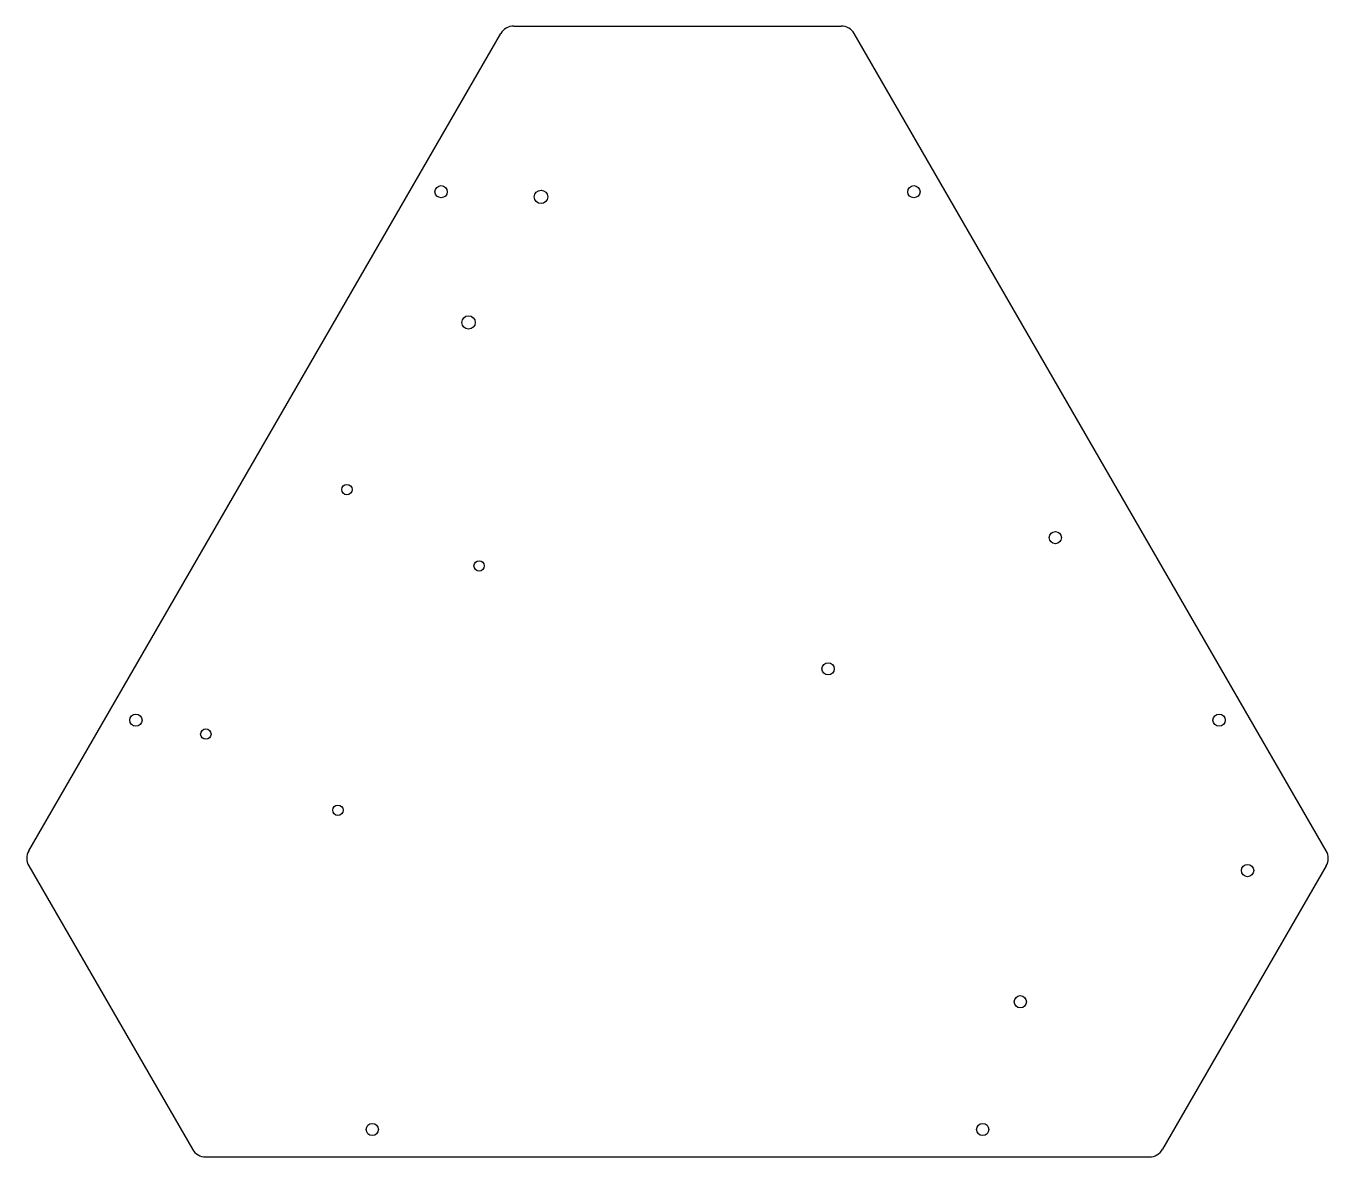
# Model space of a CAD drawing. Extents: x -213 to 213, y -156 to 214.
import ezdxf

# ---------------------------------------------------------------- set-up
doc = ezdxf.new("R2010")
doc.units = 0
doc.layers.get('0').update_dxf_attribs({"linetype": 'continuous'})

# ---------------------------------------------------------------- blocks, each defined once
blk = doc.blocks.new('FILLET003')
at = {"color": 0}
for p, q in [((-53.61, 214.49), (53.61, 214.49)), ((-212.56, -55.81), (-57.94, 211.99)), ((212.56, -55.81), (57.94, 211.99)), ((-212.56, -60.81), (-158.94, -153.67)), ((212.56, -60.81), (158.94, -153.67)), ((-154.61, -156.17), (154.61, -156.17))]:
    blk.add_line(p, q, dxfattribs=at)
for centre, radius in [((-77.46, 160.19), 2), ((-44.71, 158.49), 2.2), ((77.46, 160.19), 2), ((-68.46, 117.35), 2.2), ((-108.3, 62.54), 1.7), ((123.8, 46.81), 2), ((-65, 37.54), 1.7), ((49.33, 3.81), 2), ((-177.46, -13.02), 2), ((177.46, -13.02), 2), ((-154.55, -17.56), 1.7), ((-111.25, -42.56), 1.7), ((186.8, -62.31), 2), ((112.33, -105.31), 2), ((-100, -147.17), 2), ((100, -147.17), 2)]:
    blk.add_circle(centre, radius, dxfattribs=at)
for centre, start, end in [((-53.61, 209.49), 90, 150), ((53.61, 209.49), 30, 90), ((-208.23, -58.31), 150, -150), ((208.23, -58.31), -30, 30), ((-154.61, -151.17), -150, -90), ((154.61, -151.17), -90, -30)]:
    blk.add_arc(centre, 5, start, end, dxfattribs=at)

msp = doc.modelspace()

# ---------------------------------------------------------------- block references
at = {"color": 0}
msp.add_blockref('FILLET003', (0, 0), dxfattribs=at)

doc.saveas('drawing.dxf')
